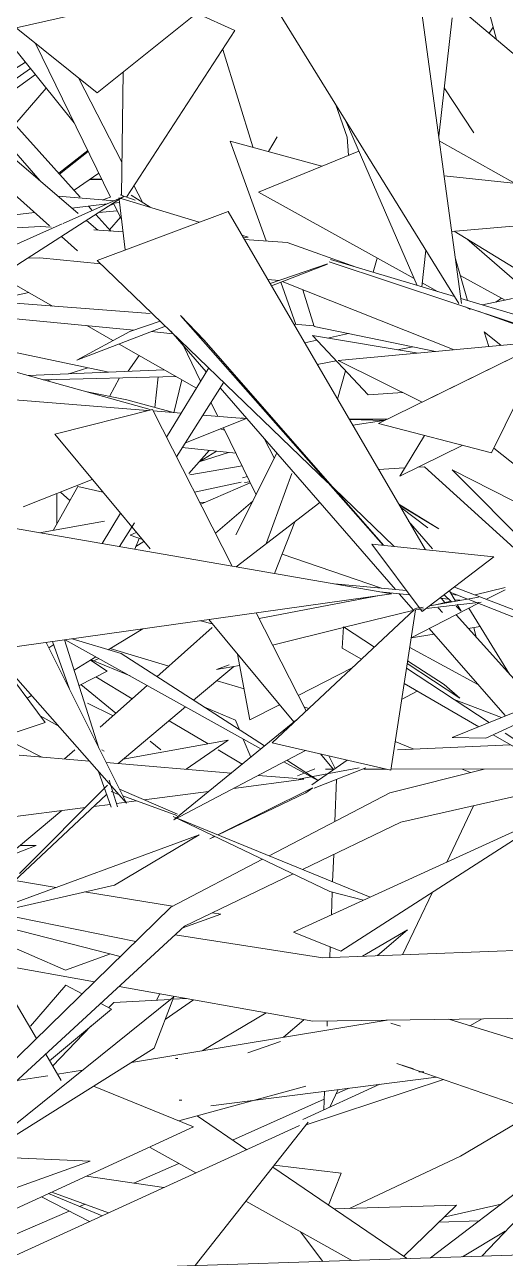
# Model space of a CAD drawing. Header units: millimetres. Extents: x 78096 to 288885, y -20632 to 149556.
# Drawn here: x 251410.1 to 251546.7, y 93652.2 to 94002.8 of the extents above; entities that cross this region are included whole.
import ezdxf

# ---------------------------------------------------------------- set-up
doc = ezdxf.new("R2010")
doc.units = ezdxf.units.MM
doc.layers.add('G-IMPT', color=8, linetype='Continuous', lineweight=9)
doc.layers.add('L-PLNT', color=71, linetype='Continuous', lineweight=9)

# ---------------------------------------------------------------- blocks, each defined once
blk = doc.blocks.new('ZZ-V - Tree Broadleaf 1 - 3dtree rotund SIMPLU-4826059-TOMH A-A')
at = {"layer": 'G-IMPT'}
for p, q in [((25888.42, 93964.13), (25833.98, 94010.22)), ((25847.72, 93998.59), (25845.88, 94005.27)), ((25727.7, 93974.85), (25708.73, 93998.46)), ((25716.58, 93997.59), (25738.02, 93953.76)), ((25778.44, 93968.07), (25769.89, 93995.75)), ((25703.08, 93985.42), (25713.86, 93992.08)), ((25719.73, 93984.77), (25710.83, 93974.42)), ((25728.9, 93987.7), (25741.27, 93963.67)), ((25832.83, 93984.85), (25841.23, 93972)), ((25805.3, 93970.84), (25802.07, 93980.01)), ((25785.4, 93970.87), (25782.91, 93966.72)), ((25805.64, 93965.67), (25805.3, 93970.84)), ((25772.05, 93969.7), (25798.05, 93962.56)), ((25772.05, 93969.7), (25782.2, 93941.32)), ((25852.96, 93957.68), (25831.45, 93969.82)), ((25731.52, 93967.06), (25723.28, 93960.58)), ((25731.65, 93966.78), (25723.53, 93960.31)), ((25734.69, 93960.58), (25727.65, 93955.73)), ((25744.68, 93957.04), (25747.1, 93952.33)), ((25739.94, 93949.84), (25734.67, 93949.39)), ((25738.86, 93952.06), (25741.15, 93947.38)), ((25740.8, 93948.1), (25737.75, 93944.51)), ((25869.74, 93923.3), (25835.68, 93944.08)), ((25862.69, 93921.58), (25839.26, 93941.9)), ((25813.82, 93936.44), (25812.68, 93932.41)), ((25721.5, 93922.83), (25706.56, 93931.33)), ((25786.39, 93929.61), (25790.68, 93917.61)), ((25850.14, 93924.52), (25837.42, 93931.48)), ((25714.81, 93926.64), (25703.44, 93924.19)), ((25737.51, 93904.04), (25687.16, 93914.66)), ((25738.71, 93913.02), (25731.24, 93917.27)), ((25762.42, 93899.52), (25740.44, 93912.04)), ((25758.62, 93911.68), (25763.61, 93901.48)), ((25749.23, 93893.45), (25690.49, 93909.75)), ((25746.16, 93908.78), (25743.05, 93904.28)), ((25753.3, 93904.71), (25714.56, 93903.07)), ((25804.78, 93904.44), (25802.52, 93896.41)), ((25756.67, 93902.79), (25718.82, 93901.89)), ((25748.56, 93893.14), (25684.81, 93898.31)), ((25766.56, 93895.45), (25768.49, 93891.52)), ((25758.08, 93892.36), (25750.15, 93893.01)), ((25759.29, 93883.99), (25776.68, 93890.85)), ((25776.02, 93890.91), (25764.29, 93891.86)), ((25775.19, 93891.06), (25776.83, 93890.75)), ((25816.64, 93890.68), (25805.83, 93890.73)), ((25805.91, 93890.59), (25815.91, 93890.33)), ((25815.71, 93890.33), (25806.84, 93889)), ((25770.42, 93887.56), (25769.21, 93887.9)), ((25770.09, 93888.25), (25779.39, 93869.23)), ((25781.63, 93885.23), (25784.57, 93879.51)), ((25758.41, 93882.61), (25773.63, 93881.02)), ((25785.31, 93880.99), (25773.64, 93857.81)), ((25856.01, 93875.26), (25846.91, 93882.42)), ((25821.6, 93876.82), (25814.2, 93876.37)), ((25827.21, 93877.15), (25825.33, 93877.04)), ((25860.72, 93846.68), (25827.21, 93877.15)), ((25713.23, 93865.82), (25732.84, 93873.56)), ((25775.48, 93874.05), (25776.89, 93874.35)), ((25776.08, 93872.7), (25777.59, 93872.92)), ((25789.53, 93875.26), (25782.29, 93855.55)), ((25778.45, 93867.37), (25767.83, 93858.31)), ((25797.5, 93866.98), (25773.67, 93848.73)), ((25831.28, 93859.52), (25819.94, 93866.54)), ((25831.28, 93859.52), (25820.13, 93866.21)), ((25828.18, 93859.8), (25820.43, 93865.7)), ((25829.51, 93853.8), (25822.73, 93861.75)), ((25814.94, 93840.65), (25780.21, 93834.01)), ((25851.39, 93818.22), (25839.87, 93836.96)), ((25747.19, 93831.11), (25737.32, 93825.19)), ((25766.9, 93831.47), (25751.21, 93817.51)), ((25766.94, 93832.52), (25763.62, 93833.42)), ((25843.06, 93831.77), (25839.69, 93831.22)), ((25829.98, 93829.64), (25823.45, 93828.58)), ((25721.87, 93826.62), (25720.46, 93825.73)), ((25754.59, 93820.51), (25737.91, 93825.54)), ((25733.88, 93823.13), (25727.68, 93819.41)), ((25773.05, 93820.39), (25761.62, 93810.81)), ((25771.76, 93820.86), (25768.12, 93819.58)), ((25774.71, 93820.66), (25768.12, 93819.58)), ((25748.41, 93815.02), (25735.1, 93803.17)), ((25775.95, 93814.07), (25768.27, 93816.38)), ((25715.58, 93812.16), (25714.29, 93811.38)), ((25731.46, 93809.98), (25738.72, 93806.4)), ((25849.1, 93805.9), (25835.66, 93811.04)), ((25718.02, 93806.38), (25723.17, 93803.54)), ((25759.36, 93808.92), (25740.16, 93792.84)), ((25794.36, 93808.51), (25792.99, 93808.93)), ((25707.14, 93800.43), (25718.52, 93794.67)), ((25824.2, 93796.95), (25818.9, 93799.14)), ((25727.88, 93796.75), (25724.93, 93794.13)), ((25735.5, 93796.75), (25736.25, 93796.34)), ((25840.33, 93790.31), (25837.97, 93791.28)), ((25802.25, 93788.32), (25801.79, 93776.38)), ((25724.2, 93779.47), (25708.95, 93766.7)), ((25833.57, 93764.84), (25841.21, 93780.86)), ((25801.43, 93767.03), (25801.13, 93759.24)), ((25722.58, 93757.65), (25710.81, 93759.56)), ((25755.6, 93752.29), (25730.62, 93756.35)), ((25801.02, 93756.33), (25800.77, 93749.85)), ((25821, 93738.51), (25829.49, 93756.29)), ((25758.59, 93746.18), (25769.35, 93750.06)), ((25769.35, 93750.06), (25767, 93750.44)), ((25725.17, 93734.1), (25696.44, 93746.62)), ((25798.32, 93737.67), (25756.41, 93744.17)), ((25822.41, 93745.63), (25809.61, 93738.09)), ((25822.41, 93745.63), (25813.9, 93738.25)), ((25898.63, 93741.4), (25798.32, 93737.67)), ((25800.42, 93740.75), (25800.3, 93737.74)), ((25733.41, 93730.79), (25687.42, 93739.09)), ((25704.44, 93736.02), (25716.98, 93714.71)), ((25725.17, 93734.1), (25737.96, 93738.73)), ((25795.47, 93719.59), (25740.5, 93729.51)), ((25782.27, 93721.97), (25764.01, 93711.21)), ((25816.59, 93719.9), (25743.93, 93707.89)), ((25792.92, 93720.05), (25787.15, 93715.04)), ((25901.87, 93721.17), (25795.47, 93719.59)), ((25799.61, 93719.65), (25799.55, 93718.24)), ((25820.39, 93718.24), (25817.69, 93719.04)), ((25929.76, 93690.7), (25834.17, 93720.16)), ((25777.07, 93710.62), (25786.29, 93713.83)), ((25719.6, 93710.26), (25723.99, 93702.81)), ((25756.43, 93709.02), (25757.18, 93709.06)), ((25730.06, 93705.68), (25722.96, 93704.56)), ((25918.39, 93673.38), (25819.39, 93707.62)), ((25824.12, 93706.12), (25819.39, 93707.62)), ((25825.59, 93705.21), (25827.06, 93705.24)), ((25720.15, 93704.11), (25711.43, 93702.73)), ((25761.63, 93689.57), (25733.19, 93701.16)), ((25757.42, 93691.29), (25793.48, 93701.15)), ((25830.63, 93703.73), (25766.48, 93695.61)), ((25792.68, 93691.71), (25814.59, 93701.7)), ((25793.63, 93690.2), (25832.65, 93703.03)), ((25798.84, 93699.7), (25798.63, 93694.43)), ((25800.33, 93695.2), (25802.72, 93700.2)), ((25757.54, 93697.16), (25758.3, 93697.2)), ((25794.2, 93690.92), (25762.05, 93650.2)), ((25776.73, 93683.12), (25762.61, 93692.71)), ((25761.63, 93689.57), (25701.4, 93661.93)), ((25706.58, 93651.1), (25791.71, 93689.96)), ((25749.23, 93683.78), (25762.22, 93676.5)), ((25822.15, 93652.28), (25784.09, 93678.12)), ((25776.5, 93668.5), (25806.57, 93651.65)), ((25798.3, 93651.38), (25792.02, 93659.8)), ((25707.86, 93648.43), (26015.97, 93658.47))]:
    blk.add_line(p, q, dxfattribs=at)
blk = doc.blocks.new('ZZ-V - Tree Broadleaf 1 - 3dtree rotund SIMPLU-4826034-TOMH A-A')
at = {"layer": 'G-IMPT'}
for p, q in [((25628.13, 94035.21), (25728.85, 93949.1)), ((25623.85, 94032.23), (25720.71, 93945.6)), ((25775.28, 94016.35), (25711.21, 94001.9)), ((25734.22, 93983.43), (25775.28, 94016.35)), ((25836.98, 93923.59), (25778.63, 94017.91)), ((25825.44, 94013.89), (25837.75, 93923.57)), ((25762.42, 94006.04), (25773.37, 94001.1)), ((25835.06, 94004.69), (25831.28, 93971.06)), ((25734.22, 93983.43), (25711.21, 94001.9)), ((25742.55, 93953.78), (25773.37, 94001.1)), ((25686.32, 93994.79), (25717.99, 93958.39)), ((25741.59, 93989.34), (25741.15, 93954.26)), ((25705.16, 93980.72), (25729.42, 93953.76)), ((25804.65, 93975.85), (25825.11, 93928.7)), ((25808.55, 93966.86), (25780.02, 93955.16)), ((25832.81, 93959.81), (25885.37, 93954.26)), ((25702.27, 93928.58), (25741.42, 93953.73)), ((25723.11, 93954.01), (25739.02, 93952.72)), ((25724.54, 93946.27), (25741.36, 93953.76)), ((25763.18, 93946.64), (25740.41, 93953.53)), ((25740.72, 93954.41), (25744.97, 93952.96)), ((25741.48, 93953.76), (25741.74, 93953.94)), ((25743.89, 93954.38), (25749.23, 93950.97)), ((25780.02, 93955.16), (25824.26, 93930.66)), ((25727.02, 93950.67), (25737.06, 93951.85)), ((25731.71, 93951.22), (25732.84, 93949.97)), ((25771.42, 93949.72), (25734.26, 93935.81)), ((25738.81, 93952.05), (25740.56, 93952.26)), ((25742.18, 93938.77), (25740.46, 93953.11)), ((25771.42, 93949.72), (25827.5, 93853.59)), ((25677.7, 93925.4), (25724.31, 93946.17)), ((25696.24, 93947.07), (25716.42, 93949.43)), ((25731.16, 93947.13), (25734.37, 93944.38)), ((25733.84, 93948.86), (25738.07, 93944.15)), ((25834.96, 93944.02), (25883.54, 93948.32)), ((25718.12, 93945.42), (25646.58, 93941.68)), ((25721.12, 93945.23), (25718.12, 93945.42)), ((25741.56, 93943.92), (25733.23, 93944.46)), ((25777.12, 93942.42), (25775.37, 93942.95)), ((25724.08, 93942.59), (25728.59, 93938.55)), ((25775.78, 93942.25), (25777.12, 93942.42)), ((25788.19, 93940.93), (25776.09, 93941.71)), ((25807.86, 93933.85), (25788.19, 93940.93)), ((25717.96, 93936.51), (25714.53, 93936.45)), ((25735.22, 93934.87), (25717.96, 93936.51)), ((25799.7, 93872.72), (25734.26, 93935.81)), ((25800.5, 93936.05), (25835.79, 93925.51)), ((25827.63, 93938.7), (25826.46, 93928.29)), ((25836.02, 93936.26), (25839.49, 93924.4)), ((25783.38, 93929.22), (25799.69, 93934.79)), ((25783.74, 93928.6), (25799.69, 93934.7)), ((25800.16, 93935.37), (25853.31, 93917.8)), ((25785.9, 93930.08), (25782.7, 93930.39)), ((25835.7, 93910.38), (25786.81, 93929.77)), ((25826.58, 93929.38), (25830.98, 93926.95)), ((25682.5, 93925.77), (25749.23, 93920.73)), ((25795.9, 93917.01), (25792.64, 93927.46)), ((25681.02, 93921.99), (25744.68, 93916.01)), ((25837.56, 93924.98), (25854.18, 93920.02)), ((25838.88, 93922.57), (25840.25, 93921.81)), ((25852.24, 93924.94), (25843.75, 93923.13)), ((25743.47, 93915.6), (25752.15, 93918.56)), ((25757.89, 93920.12), (25764.61, 93913.15)), ((25757.89, 93920.12), (25815.46, 93854.86)), ((25857.04, 93916.14), (25842.5, 93921.37)), ((25728.4, 93907.43), (25753.67, 93917.1)), ((25743.47, 93915.6), (25728.4, 93907.43)), ((25749.62, 93915.55), (25755.75, 93914.97)), ((25755.16, 93915.65), (25765.21, 93904.11)), ((25790.13, 93917.65), (25795.83, 93917.22)), ((25795.9, 93917.01), (25830.39, 93909.89)), ((25805.62, 93915.01), (25799.69, 93913.74)), ((25844.19, 93915.47), (25849.05, 93911.63)), ((25844.19, 93915.47), (25845.48, 93911.29)), ((25764.61, 93913.15), (25815.62, 93854.84)), ((25796.67, 93913.1), (25793.21, 93912.36)), ((25811.22, 93897.57), (25795.4, 93914.44)), ((25825.47, 93909.43), (25795.4, 93914.44)), ((25802.74, 93907.31), (25861.65, 93912.8)), ((25861.85, 93912.84), (25814.13, 93889.46)), ((25823.93, 93911.22), (25819.53, 93910.42)), ((25826.58, 93895.53), (25861.65, 93912.8)), ((25846.29, 93881.16), (25861.86, 93912.83)), ((25765.92, 93905.28), (25753.95, 93885.55)), ((25802.16, 93907.24), (25796.77, 93906.26)), ((25802.74, 93907.31), (25826.58, 93895.53)), ((25770.19, 93901.16), (25756.77, 93880.01)), ((25769.17, 93899.55), (25818.98, 93842.29)), ((25811.22, 93897.57), (25821.1, 93898.23)), ((25722.14, 93886.43), (25749.91, 93893.48)), ((25749.91, 93893.48), (25772.62, 93848.91)), ((25846.29, 93881.16), (25814.13, 93889.46)), ((25722.14, 93886.43), (25749.23, 93853.84)), ((25820.2, 93874.53), (25827.24, 93886.07)), ((25820.2, 93874.53), (25838.09, 93883.28)), ((25878.98, 93854.02), (25835.11, 93876.29)), ((25864.13, 93847.1), (25835.11, 93876.29)), ((25818.58, 93854.53), (25801.44, 93871.04)), ((25690.44, 93863.17), (25817.88, 93841.06)), ((25740.83, 93863.94), (25735.61, 93855.33)), ((25744.81, 93861.19), (25740.55, 93854.48)), ((25812.27, 93855.19), (25846.96, 93851.53)), ((25812.27, 93855.19), (25826.62, 93836.03)), ((25846.96, 93851.53), (25826.62, 93836.03)), ((25817.88, 93841.06), (25684.08, 93822.23)), ((25801.7, 93843.87), (25822.15, 93842)), ((25814.55, 93841.64), (25823.1, 93840.73)), ((25820.03, 93841.08), (25824.1, 93836.4)), ((25834.31, 93841.9), (25836.03, 93838.96)), ((25834.52, 93841.55), (25839.5, 93839.58)), ((25835.75, 93842.99), (25917.01, 93811.77)), ((25841.64, 93840.73), (25850.14, 93842.83)), ((25844.84, 93839.5), (25850.14, 93842.2)), ((25823.45, 93828.59), (25842.61, 93838.36)), ((25827.73, 93836.88), (25843.33, 93838.68)), ((25842.61, 93840.14), (25828.75, 93837.66)), ((25830.39, 93837.95), (25834.68, 93839.01)), ((25831.6, 93839.83), (25834.1, 93839.56)), ((25831.95, 93839.82), (25833.05, 93838.61)), ((25834.93, 93838.76), (25832.84, 93840.78)), ((25834.93, 93840.84), (25836.73, 93840.68)), ((25835.78, 93839.38), (25837.42, 93839.21)), ((25837.7, 93836.1), (25836.2, 93837.54)), ((25836.57, 93838.04), (25837.7, 93836.1)), ((25839.83, 93839.46), (25912.8, 93810.68)), ((25779.38, 93835.64), (25793.57, 93807.78)), ((25824.41, 93836.56), (25783.9, 93798.75)), ((25804.47, 93831.55), (25824.29, 93836.44)), ((25817.64, 93790.97), (25824.68, 93836.53)), ((25826.84, 93837.31), (25824.45, 93836.89)), ((25824.65, 93836.53), (25826.97, 93836.8)), ((25831.13, 93837.11), (25832.31, 93835.77)), ((25831.23, 93836.98), (25832.31, 93835.77)), ((25836.21, 93835.09), (25858.91, 93809.87)), ((25765.92, 93833.75), (25790.12, 93804.64)), ((25784.03, 93826.51), (25804.2, 93831.49)), ((25804.21, 93831.72), (25803.85, 93825.66)), ((25804.21, 93831.72), (25813.02, 93825.93)), ((25828.61, 93831.22), (25850.14, 93806.46)), ((25719.7, 93827.24), (25742.52, 93781.58)), ((25726.35, 93813.94), (25721.56, 93827.5)), ((25734.73, 93797.17), (25724.96, 93827.98)), ((25780.74, 93796.99), (25725.13, 93828.01)), ((25741, 93824.07), (25727.11, 93828.28)), ((25719.42, 93804.51), (25704.11, 93825.05)), ((25742.52, 93781.58), (25704.22, 93825.06)), ((25741, 93824.07), (25781.79, 93797.85)), ((25774.1, 93823.91), (25777.62, 93805.21)), ((25803.85, 93825.66), (25809.35, 93822.5)), ((25791.32, 93812.2), (25806.72, 93820.05)), ((25822.12, 93819.94), (25845.61, 93804.49)), ((25835.08, 93800.23), (25886.52, 93821.04)), ((25844.64, 93800), (25888.37, 93820.31)), ((25825.18, 93813.39), (25820.74, 93811.04)), ((25821.44, 93815.54), (25842.69, 93803.31)), ((25777.62, 93805.21), (25786.06, 93809.51)), ((25691.13, 93795.12), (25719.42, 93804.51)), ((25756, 93776.8), (25790.82, 93805.21)), ((25844.64, 93800), (25835.08, 93800.23)), ((25846.74, 93800.98), (25879.15, 93782.33)), ((25850.14, 93801.51), (25878.54, 93782.83)), ((25793.38, 93796.57), (25756, 93776.8)), ((25817.64, 93790.97), (25783.9, 93798.75)), ((25797.64, 93795.58), (25801.37, 93791.1)), ((25819.52, 93796.75), (25851.67, 93798.14)), ((25712.05, 93795.22), (25731.99, 93793.53)), ((25736.75, 93793.13), (25772.33, 93790.12)), ((25796.9, 93787.98), (25787.28, 93793.34)), ((25788.11, 93793.78), (25797.01, 93788.06)), ((25795.24, 93786.82), (25805.27, 93793.82)), ((25800.08, 93795.02), (25801.89, 93791.46)), ((25738.21, 93780.4), (25734.62, 93790.55)), ((25773, 93785.79), (25792.96, 93788.37)), ((25779.96, 93789.47), (25791.04, 93788.54)), ((25791.11, 93789.38), (25793.05, 93790.12)), ((25791.41, 93788.37), (25808.68, 93791.59)), ((25791.77, 93788.47), (25792.96, 93788.37)), ((25793.52, 93790.31), (25796.11, 93791.3)), ((25795.84, 93785.8), (25810.53, 93791.58)), ((25799.12, 93791.27), (25801.22, 93791.27)), ((25810.02, 93791.28), (25816.3, 93791.28)), ((25844.18, 93791.28), (25817.41, 93784.52)), ((25817.68, 93791.28), (25863.58, 93791.29)), ((25712.18, 93761.55), (25737.19, 93786.67)), ((25740.02, 93780.5), (25737.61, 93788.07)), ((25740.32, 93784.08), (25738.15, 93784.87)), ((25757.03, 93778.44), (25740.54, 93785.54)), ((25747.6, 93782.5), (25765.89, 93784.87)), ((25795.24, 93785.81), (25768.53, 93772.6)), ((25793.47, 93784.53), (25795.53, 93785.96)), ((25870.04, 93787.32), (25820.5, 93776.22)), ((25710.57, 93759.34), (25736.91, 93784.07)), ((25739.7, 93781.48), (25745.43, 93782.22)), ((25756.82, 93778.08), (25741.48, 93783.65)), ((25793.47, 93784.53), (25768.57, 93772.59)), ((25817.41, 93784.52), (25783.1, 93766.63)), ((25707.27, 93777.28), (25730.88, 93780.34)), ((25733.26, 93780.64), (25737.91, 93781.24)), ((25789.97, 93744.91), (25865.56, 93779.47)), ((25865.56, 93779.47), (25803.43, 93739.55)), ((25800.35, 93756.5), (25755.81, 93777.81)), ((25811.78, 93754.88), (25757.18, 93777.25)), ((25820.5, 93776.22), (25792.56, 93762.76)), ((25703.63, 93750.69), (25763.17, 93772.56)), ((25739.14, 93758.3), (25763.17, 93772.56)), ((25767.63, 93772.16), (25766.23, 93771.46)), ((25767.65, 93772.15), (25766.23, 93771.46)), ((25781.22, 93765.65), (25755.16, 93752.06)), ((25789.92, 93761.49), (25759.08, 93746.63)), ((25739.14, 93758.3), (25704.86, 93750.44)), ((25800.35, 93756.5), (25809.86, 93754.01)), ((25701.77, 93751.07), (25745.18, 93742.3)), ((25755.16, 93752.06), (25707.55, 93705.48)), ((25698.93, 93748.69), (25740.79, 93738)), ((25759.08, 93746.63), (25710.76, 93702.11)), ((25789.97, 93744.91), (25803.43, 93739.55)), ((25756.04, 93726.59), (25693.41, 93676.2)), ((25756.04, 93726.59), (25750.37, 93711.93)), ((25693.41, 93676.2), (25750.37, 93711.93)), ((25732.2, 93679.86), (25700.68, 93668.56)), ((25732.2, 93679.86), (25701.29, 93681.14))]:
    blk.add_line(p, q, dxfattribs=at)
blk = doc.blocks.new('ZZ-V - Tree Broadleaf 2 - 3dtree rotund SIMPLU-4826084-TOMH A-A')
at = {"layer": 'G-IMPT'}
for p, q in [((25715.24, 93990.36), (25704.3, 93982.67)), ((25716.65, 93988.6), (25705.36, 93980.5)), ((25737.91, 93953.76), (25735.83, 93952.98)), ((25738.96, 93951.85), (25737.78, 93951.39)), ((25721.67, 93859.09), (25728.75, 93871.53)), ((25735.87, 93869.91), (25728.75, 93871.53)), ((25747.5, 93855.91), (25745.24, 93854.49)), ((25737.03, 93819.06), (25732.28, 93822.17)), ((25743.57, 93817.72), (25732.55, 93822.33)), ((25737.03, 93819.06), (25729.06, 93815.04)), ((25744.19, 93811.26), (25733.82, 93817.44)), ((25739.55, 93807.13), (25729.56, 93815.29)), ((25773.52, 93805.18), (25764.54, 93808.94)), ((25765.79, 93798.42), (25754.7, 93805.01)), ((25774.63, 93802.45), (25773.52, 93805.18)), ((25771.49, 93799.44), (25741.64, 93794.07)), ((25752.27, 93796.75), (25749.23, 93799.24)), ((25771.49, 93799.44), (25759.47, 93791.22)), ((25777.84, 93794.62), (25775.72, 93799.79)), ((25775.45, 93792.67), (25768.59, 93796.75)), ((25716.91, 93769.56), (25709.07, 93766.51)), ((25716.91, 93769.56), (25712.39, 93769.57)), ((25725.33, 93729.85), (25715.27, 93718.24)), ((25729.97, 93727.42), (25725.33, 93729.85)), ((25738.91, 93724.94), (25755.09, 93725.82)), ((25751.11, 93725.61), (25751.99, 93727.44)), ((25753.54, 93720.11), (25761.58, 93725.7)), ((25755.76, 93725.86), (25759.56, 93726.07)), ((25738.28, 93723.09), (25720.7, 93708.39)), ((25738.28, 93723.09), (25735.25, 93724.67)), ((25738.91, 93724.94), (25737.52, 93723.49)), ((25840.08, 93718.34), (25843.59, 93720.3)), ((25732.44, 93718.21), (25721.57, 93706.92)), ((25772.7, 93685.85), (25798.75, 93697.47)), ((25802.14, 93698.98), (25805.72, 93700.58)), ((25837.47, 93681.28), (25858.93, 93693.94)), ((25805.93, 93666.45), (25837.47, 93681.28)), ((25744.62, 93673.62), (25757.46, 93679.17)), ((25803.58, 93676.49), (25784.53, 93678.67)), ((25803.58, 93676.49), (25799.96, 93667.35)), ((25861.63, 93677.24), (25828.91, 93652.38)), ((25753.15, 93672.36), (25731.17, 93675.6)), ((25732.07, 93662.74), (25718.36, 93669.72)), ((25735.6, 93664.35), (25720.34, 93670.62)), ((25737.48, 93665.21), (25721.3, 93671.07)), ((25704.17, 93656.15), (25726.27, 93665.69)), ((25729.23, 93666.97), (25730.77, 93667.64)), ((25849.03, 93667.66), (25832.74, 93663.91)), ((25831.29, 93662.5), (25842.74, 93662.88)), ((25838.05, 93652.67), (25850.14, 93659.96))]:
    blk.add_line(p, q, dxfattribs=at)
blk = doc.blocks.new('ZZ-V - Tree Broadleaf 2 - 3dtree rotund SIMPLU-4826109-TOMH A-A')
at = {"layer": 'G-IMPT'}
for p, q in [((25846.77, 94002.03), (25845.64, 94000.35)), ((25735.56, 93958.8), (25732.04, 93958.75)), ((25735.5, 93958.92), (25732.21, 93958.87)), ((25732.23, 93958.89), (25735.49, 93958.93)), ((25849.08, 93925.1), (25847.49, 93923.93)), ((25731.52, 93905.31), (25726.16, 93903.56)), ((25721.18, 93901.94), (25720, 93901.56)), ((25740.58, 93902.41), (25737.74, 93897.16)), ((25751.55, 93902.67), (25750.59, 93894.01)), ((25758.24, 93901.9), (25756.04, 93892.53)), ((25731.35, 93898.41), (25742.69, 93896.19)), ((25742.69, 93896.19), (25755.94, 93892.54)), ((25766.05, 93881.81), (25760.23, 93875.26)), ((25771.53, 93881.23), (25763.16, 93878.56)), ((25768.14, 93881.59), (25763.17, 93878.56)), ((25775.38, 93877.43), (25760.59, 93874.85)), ((25775.13, 93872.79), (25761.9, 93869.93)), ((25777.73, 93872.63), (25763.65, 93866.5)), ((25722.79, 93861.06), (25722.74, 93869.57)), ((25726.47, 93867.53), (25723.78, 93869.98)), ((25763.4, 93866.99), (25764.97, 93867.08)), ((25736.27, 93861.68), (25717.85, 93858.42)), ((25745.34, 93858.52), (25743.59, 93857.76)), ((25784.6, 93846.83), (25790.38, 93861.53)), ((25747.06, 93856.45), (25743.59, 93857.76)), ((25744.94, 93853.71), (25746.14, 93856.8)), ((25786.78, 93852.36), (25815.04, 93842.65)), ((25841.95, 93828.71), (25841.28, 93831.48)), ((25842.54, 93815.21), (25823.03, 93825.83)), ((25734.67, 93822.68), (25733.3, 93822.02)), ((25822.32, 93821.27), (25837.26, 93811.44)), ((25832.87, 93815.27), (25822.44, 93822.02)), ((25832.87, 93815.27), (25837.26, 93811.44)), ((25865.8, 93676.26), (25843.52, 93652.85)), ((25801.48, 93666.31), (25836.31, 93667.39)), ((25836.31, 93667.39), (25821.35, 93652.82))]:
    blk.add_line(p, q, dxfattribs=at)

msp = doc.modelspace()

# ---------------------------------------------------------------- block references
at = {"layer": 'L-PLNT'}
for name in ['ZZ-V - Tree Broadleaf 1 - 3dtree rotund SIMPLU-4826059-TOMH A-A', 'ZZ-V - Tree Broadleaf 2 - 3dtree rotund SIMPLU-4826109-TOMH A-A', 'ZZ-V - Tree Broadleaf 2 - 3dtree rotund SIMPLU-4826084-TOMH A-A', 'ZZ-V - Tree Broadleaf 1 - 3dtree rotund SIMPLU-4826034-TOMH A-A']:
    msp.add_blockref(name, (225696.455, 0), dxfattribs=at)

doc.saveas('drawing.dxf')
